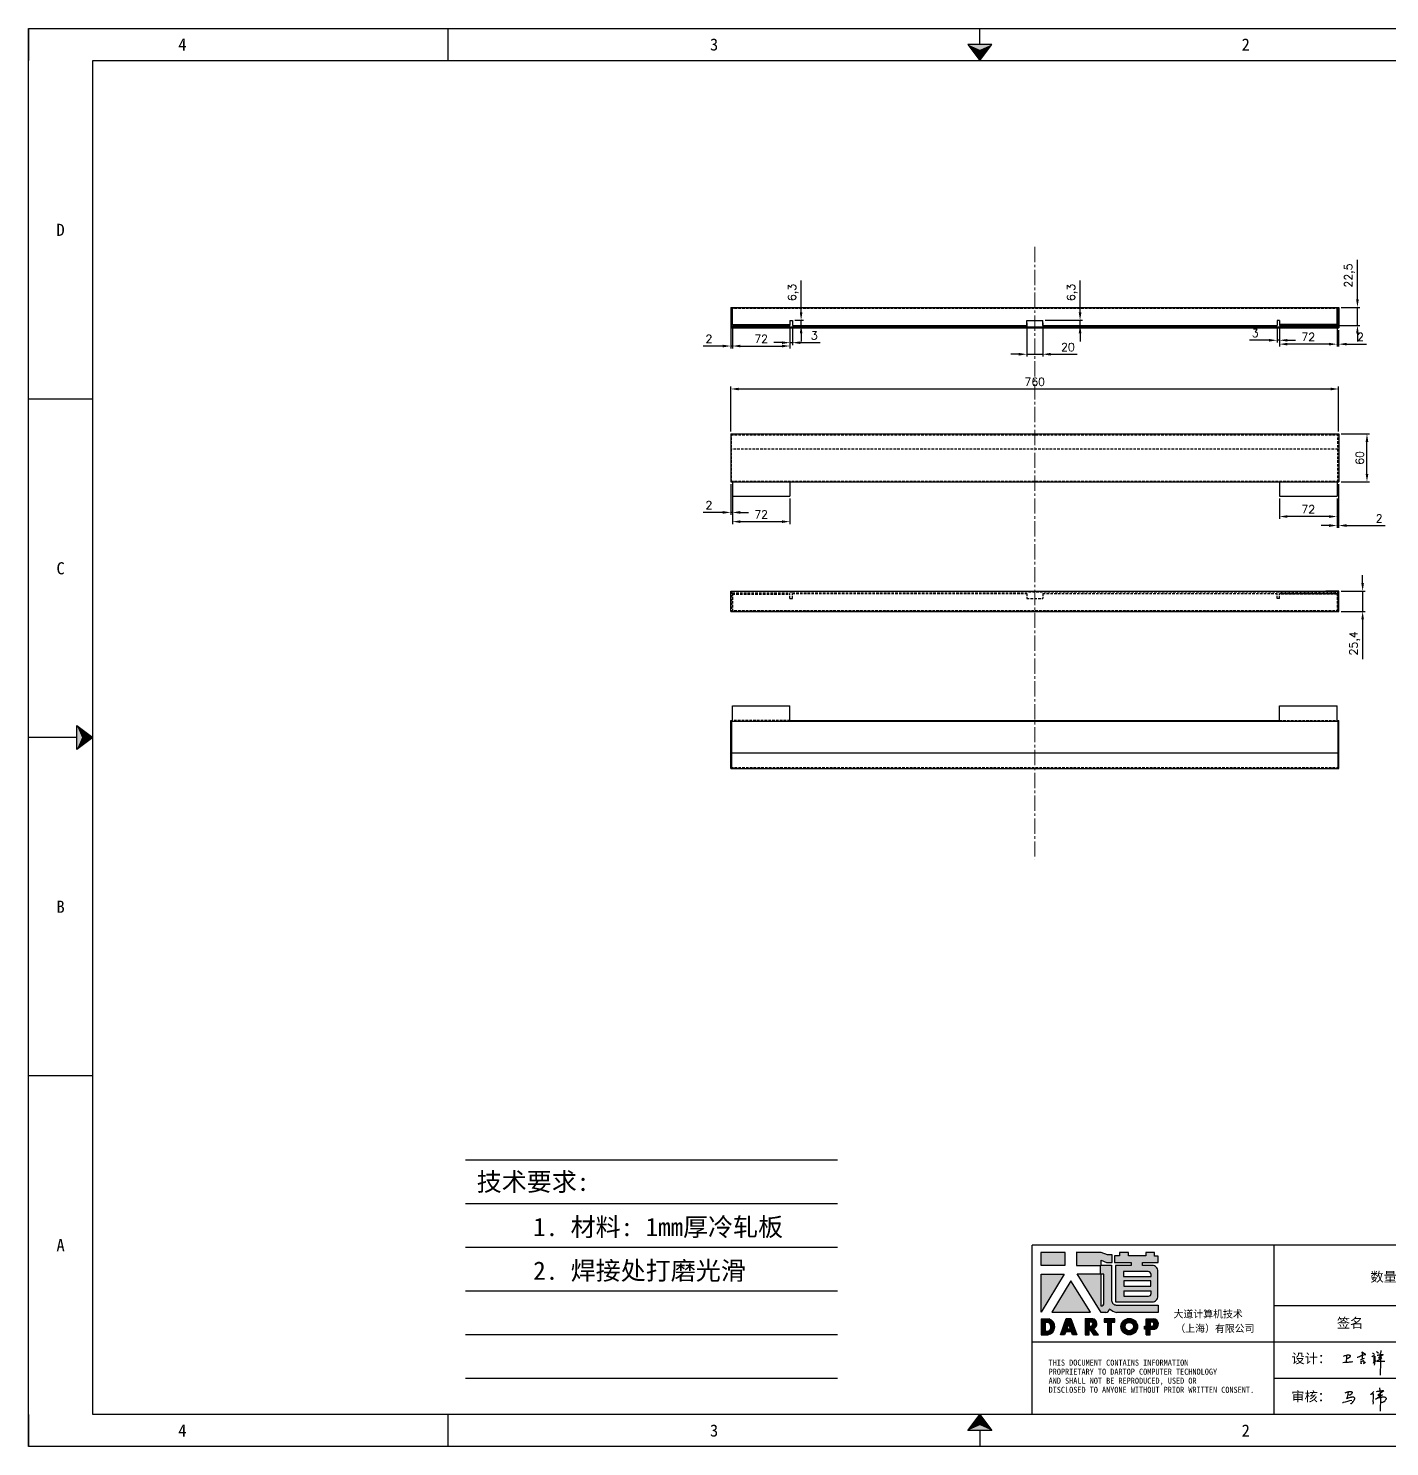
# Model space of a CAD drawing. Header units: millimetres. Extents: x 25928 to 50356, y -44172 to 20163.
# Drawn here: x 31413 to 33115, y -32268 to -30495 of the extents above; entities that cross this region are included whole.
import ezdxf
from ezdxf.enums import TextEntityAlignment as Align

# ---------------------------------------------------------------- set-up
doc = ezdxf.new("R2010")
doc.units = ezdxf.units.MM
for name, pattern in [('CENTER2', [28.575, 19.05, -3.175, 3.175, -3.175]), ('DOT', [0.25, 0, -0.25]), ('HIDDEN2', [4.7625, 3.175, -1.5875])]:
    doc.linetypes.add(name, pattern=pattern)
for name, color, linetype in [('4', 7, 'Continuous'), ('hidden', 3, 'HIDDEN2'), ('print', 30, 'Continuous')]:
    doc.layers.add(name, color=color, linetype=linetype)
doc.layers.add('cen', color=1, linetype='CENTER2', lineweight=9)
doc.layers.add('dim', color=2, linetype='Continuous', lineweight=9)
doc.styles.add('Dartop', font='')
doc.styles.add('HZ', font='')
doc.styles.add('hzHT', font='simhei.ttf')
doc.styles.get("Standard").update_dxf_attribs({"font": 'txt', "bigfont": 'gbcbig.shx'})
doc.styles.get('Dartop').set_extended_font_data('FangSong_GB2312')
doc.styles.get('HZ').set_extended_font_data('SimSun')
doc.dimstyles.new('2-small', dxfattribs={"dimtxt": 10, "dimasz": 10, "dimexe": 3, "dimexo": 3, "dimgap": 4, "dimtad": 1, "dimtxsty": 'Standard', "dimcen": 5, "dimadec": 0, "dimazin": 0, "dimtfac": 1, "dimtmove": 0, "dimatfit": 3, "dimfxl": 0, "dimarcsym": 0})

# ---------------------------------------------------------------- blocks, each defined once
blk = doc.blocks.new('*U660')
at = {"color": 254, "linetype": 'Continuous', "extrusion": (0, 0, -1)}
for points in [[(-17, 0.333), (-16.812, 0.25), (-17, 0.5)], [(-17, 0.333), (-17, 0.5), (-17.188, 0.25)], [(-17, 0.333), (-17.188, 0.25), (-16.812, 0.25)]]:
    blk.add_solid(points, dxfattribs=at)
blk = doc.blocks.new('*U661')
at = {"color": 254, "linetype": 'Continuous'}
for points in [[(17, 21.667), (17.188, 21.75), (16.812, 21.75)], [(17, 21.667), (16.812, 21.75), (17, 21.5)], [(17, 21.667), (17, 21.5), (17.188, 21.75)]]:
    blk.add_solid(points, dxfattribs=at)
blk = doc.blocks.new('*U658')
at = {"color": 254, "linetype": 'Continuous', "extrusion": (0, 0, -1)}
for points in [[(-0.833, 11), (-0.75, 10.812), (-0.75, 11.188)], [(-0.833, 11), (-0.75, 11.188), (-1, 11)], [(-0.833, 11), (-1, 11), (-0.75, 10.812)]]:
    blk.add_solid(points, dxfattribs=at)
blk = doc.blocks.new('dadao')
for p, q in [((48, 19.2), (44.9, 10.4)), ((44.9, 10.4), (51.2, 10.4)), ((51.2, 10.4), (48, 19.2))]:
    blk.add_line(p, q)
for points in [[(41.8, 121.6), (41.8, 143.7), (-0.4, 143.7), (-0.4, 121.6), (41.8, 121.6)], [(104.8, 122), (104.8, 130.3), (114.1, 126.3), (124.2, 126.3), (124.2, 139.6), (115.9, 139.6), (105.1, 143.9), (61.5, 143.9)], [(61.7, 144), (61.7, 121.3), (103.9, 121.3)], [(113.4, 38.7), (105.1, 38.7), (63, 106.5), (103.9, 106.5), (103.9, 120.9), (103.9, 121.3)], [(109.7, 53.6), (109.7, 106.2), (104.3, 106.2), (104.3, 50.4), (106.6, 50.4)], [(144.6, 94.4), (144.6, 84.8), (192, 84.8), (192, 94.1), (144.9, 94.1)], [(0, 28), (0, 0), (11.8, 0)], [(0.1, 28), (14, 28)], [(76.8, 28.2), (76.8, 0), (84.1, 0), (84.1, 11.1), (91.6, -0.1), (100.3, -0.1), (91.7, 11.1)], [(76.8, 28.2), (90.6, 28.2)], [(120.2, 45), (119.5, 45), (119.5, 44.6)], [(183.7, 0), (183.7, 9.6), (180.6, 9.6), (180.6, 14.9), (183.8, 14.9), (183.8, 28.1), (196.1, 28.1), (196.5, 28.1)], [(7.1, 21.8), (7.1, 6.1), (12, 6.1)], [(7.1, 21.8), (11.4, 21.8)], [(84, 22.7), (84, 15.3), (87.2, 15.3)], [(84, 22.7), (87.3, 22.7)], [(183.7, 0), (190.9, 0), (190.9, 9.6), (198.8, 9.6)], [(194.9, 22.3), (190.8, 22.3), (190.8, 15), (194.4, 15)]]:
    blk.add_lwpolyline(points)
blk.add_lwpolyline([(137.1, 144.2), (137.1, 137.9), (128.3, 137.9), (128.3, 126.5), (157.3, 126.5), (157.3, 121.5), (130.3, 121.5), (130.3, 57.5), (194.4, 57.5, 0.414214), (204.4, 67.5), (204.4, 111.3, 0.414214), (194.4, 121.3), (177.5, 121.3), (177.5, 126.3), (204.7, 126.3), (204.7, 137.7), (198.2, 137.7), (198.2, 143.9), (183.3, 143.9), (183.3, 138), (153, 138), (153, 144.2), (137.1, 144.2)], format="xyb", close=True)
for points in [[(-0.3, 106.2), (40.4, 106.2), (-0.3, 39.7), (-0.3, 106.2)], [(51.7, 94.1), (18.4, 39.3), (86.2, 39.3)], [(43.8, 28.2), (51.8, 28.2), (62.6, -0.1), (55, -0.1), (53.2, 5), (42.9, 5), (41.1, 0), (33.6, 0)], [(110, 28.1), (110, 21.9), (116, 21.9), (116, -0.1), (123.2, -0.1), (123.2, 22), (129.2, 22), (129.2, 28.1), (110, 28.1)]]:
    blk.add_lwpolyline(points, close=True)
for points in [[(104.8, 122), (123.4, 122), (123.4, 60, 0.414214), (131.4, 52), (204.8, 52), (204.8, 39.1), (131.7, 39.1)], [(144.3, 110.8), (144.3, 101.8), (192.3, 101.8), (192.3, 105.5, 0.414214), (187.3, 110.5), (144.3, 110.5)], [(144.6, 77), (144.6, 67.5), (187.6, 67.5, 0.414214), (192.6, 72.5), (192.6, 76.4), (144.6, 76.4)]]:
    blk.add_lwpolyline(points, format="xyb")
for radius in [14.5, 7.44]:
    blk.add_circle((154.2, 14.2), radius)
for centre, radius, start, end in [((99.2, 60.7), 12.6, 305.6399, 325.969), ((9.6, 14.2), 14.4, 278.6604, 72.3203), ((88.6, 19.4), 8.95, 290.6073, 77.2124), ((111.6, 46.7), 8.19, 282.9811, 347.6627), ((136, 61.7), 22.9, 226.7358, 259.3209), ((195.7, 18.6), 9.51, 288.8959, 85.2442), ((8.5, 13.9), 8.49, 294.2143, 69.7177), ((86.4, 19), 3.8, 282.527, 76.7196), ((193.7, 18.7), 3.8, 280.9891, 72.5513)]:
    blk.add_arc(centre, radius, start, end)
blk = doc.blocks.new('h')
for p, q in [((20773.3, -2331.8), (20775.3, -2338.7)), ((20789.1, -2340.9), (20773.5, -2331.9)), ((20775.3, -2338.7), (20775.6, -2351.2)), ((20845.7, -2343.5), (20848.4, -2353)), ((20768.1, -2360.9), (20773, -2359.1)), ((20769.5, -2366.9), (20769.8, -2370.6)), ((20769.8, -2370.6), (20770.9, -2378)), ((20770.9, -2378), (20771.5, -2370.6)), ((20772.4, -2369.3), (20774.9, -2367.8)), ((20773, -2359.1), (20784.1, -2355.2)), ((20775.6, -2351.2), (20775.5, -2357.3)), ((20782.2, -2369.2), (20780, -2377.1)), ((20780, -2377.1), (20788.3, -2371.3)), ((20780.1, -2366.4), (20780.8, -2366.4)), ((20781.9, -2367.4), (20782.2, -2369.2)), ((20848.9, -2370.3), (20847.9, -2424)), ((20848.4, -2353), (20848.9, -2370.3))]:
    blk.add_line(p, q)
for points in [[(20699.1, -2348.2, -0.029745), (20704.6, -2345.4, -0.046842), (20708.4, -2344.2, -0.00919), (20714.3, -2343, -0.018517), (20717.2, -2342.5, -0.037841), (20720.3, -2342.4, -0.039541), (20723.2, -2342.8, -0.149785), (20726, -2344.3, -0.204935), (20726.9, -2346.6, -0.074872), (20726.5, -2348.3, -0.061615), (20725.6, -2350.3, -0.034204), (20723.8, -2352.6, -0.045776), (20722.3, -2354.1, -0.054985), (20720.4, -2355.3, -0.036348), (20717.3, -2356.5, -0.067752), (20715.7, -2356.8, -0.043553), (20713.2, -2356.7)], [(20755, -2351.9, -0.024077), (20759.9, -2350.1, -0.013147), (20768.7, -2346.5, -0.00522), (20775.4, -2344.1, -0.018517), (20777.3, -2343.4, -0.008274), (20786.3, -2341, -0.039541), (20788.3, -2340.8, -0.079216), (20789.4, -2341, -0.204935)], [(20816.8, -2335, -0.053561), (20819.6, -2336.1, -0.075272), (20821.3, -2337.3, -0.005295), (20822.5, -2338.5, -0.009337), (20823.1, -2339.1, -0.026146), (20823.7, -2339.8, -0.016644), (20824.5, -2340.9)], [(20832.1, -2329.2, -0.053561), (20834.9, -2330.3, -0.075272), (20836.7, -2331.5, -0.005295), (20837.8, -2332.6, -0.009337), (20838.5, -2333.3, -0.026146), (20839, -2334, -0.016644), (20839.8, -2335.1)], [(20836, -2343.7, -0.02797), (20842.1, -2342.6, -0.048868), (20845.6, -2342.2, -0.00919), (20851.1, -2341.4, -0.018517), (20853.9, -2341.1, -0.037841), (20856.7, -2341.2, -0.039541), (20859.4, -2341.6, -0.018282), (20840.6, -2354.7, -0.000937)], [(20847.6, -2340.2, 0.021784), (20849.6, -2335.9, 0.028296), (20850.8, -2332.4, 0.008136), (20851.9, -2328.2, 0.028913), (20852.2, -2327, 0.08193), (20852.1, -2325.9, 0.075058), (20851.7, -2324.7, 0.275043)], [(20696.6, -2372.4, 0.002073), (20710.6, -2371.9, 0.016137), (20719.6, -2371.3, 0.008314), (20736.9, -2369.3)], [(20813.5, -2350.1, 0.007348), (20815.9, -2348.7, 0.008421), (20818, -2347.3, 0.009459), (20819.7, -2346.2, -0.016325), (20820.7, -2345.5, -0.173771), (20821.8, -2345.3, -0.085159), (20823.9, -2346, -0.125883), (20826, -2347.9, -0.160659), (20826.6, -2350.1, -0.010447), (20826.5, -2352.3, -0.008247), (20826.2, -2355.1, -0.002698), (20825.3, -2374, 0.001562), (20823.9, -2383.7, 0.016137)]]:
    blk.add_lwpolyline(points, format="xyb")
for points in [[(20711.3, -2343.5), (20711.3, -2343.5), (20711.5, -2355.8), (20710.7, -2368), (20710.6, -2371.9)], [(20821.5, -2350.6), (20822.4, -2359.2), (20822.2, -2364.9), (20821.7, -2369), (20821.3, -2376.3), (20823.6, -2368.5), (20827.2, -2366.3), (20829.5, -2366.3)], [(20840.6, -2354.7), (20850, -2354.7), (20855, -2354.3), (20845.9, -2361.1), (20840.5, -2364), (20833, -2367.5), (20863.2, -2367.4), (20865.9, -2367.3)]]:
    blk.add_lwpolyline(points)
for centre, radius, start, end in [((20773.7, -2371.2), 2.3, 121.9907, 163.6016), ((20787.5, -2406), 40.3, 100.6183, 108.2482), ((20780.8, -2367.6), 1.15, 9.4675, 90)]:
    blk.add_arc(centre, radius, start, end)
blk = doc.blocks.new('*D695')
at = {"layer": 'Defpoints', "color": 0}
for p in [(33051.6, -30945.6), (32291.6, -31001.7, 68.2), (33051.6, -31001.7, 68.2)]:
    blk.add_point(p, dxfattribs=at)
at = {"layer": 'dim', "color": 0, "lineweight": -2}
for p, q in [((32291.6, -30998.7), (32291.6, -30942.6)), ((32301.6, -30945.6), (33041.6, -30945.6)), ((33051.6, -30998.7), (33051.6, -30942.6))]:
    blk.add_line(p, q, dxfattribs=at)
at = {"layer": 'dim', "color": 0}
for points in [[(32301.6, -30944), (32301.6, -30947.3), (32291.6, -30945.6)], [(33041.6, -30944), (33041.6, -30947.3), (33051.6, -30945.6)]]:
    blk.add_solid(points, dxfattribs=at)
at = {"layer": 'dim', "color": 0, "insert": (32671.6, -30936.6), "char_height": 10, "attachment_point": 5}
blk.add_mtext('760', dxfattribs=at)
blk = doc.blocks.new('*D696')
at = {"layer": 'Defpoints', "color": 0}
for p in [(33051.6, -31001.7, 68.2), (33087, -31001.7), (33051.6, -31061.7, 68.2)]:
    blk.add_point(p, dxfattribs=at)
at = {"layer": 'dim', "color": 0, "lineweight": -2}
for p, q in [((33054.6, -31001.7), (33090, -31001.7)), ((33087, -31051.7), (33087, -31011.7)), ((33054.6, -31061.7), (33090, -31061.7))]:
    blk.add_line(p, q, dxfattribs=at)
at = {"layer": 'dim', "color": 0}
for points in [[(33085.3, -31011.7), (33088.7, -31011.7), (33087, -31001.7)], [(33085.3, -31051.7), (33088.7, -31051.7), (33087, -31061.7)]]:
    blk.add_solid(points, dxfattribs=at)
at = {"layer": 'dim', "color": 0, "insert": (33078, -31031.7), "char_height": 10, "attachment_point": 5, "rotation": 90}
blk.add_mtext('60', dxfattribs=at)
blk = doc.blocks.new('*D697')
at = {"layer": 'Defpoints', "color": 0}
for p in [(33051.6, -31061.7, 68.2), (33049.6, -31079.7, 68.2), (33049.6, -31116.3)]:
    blk.add_point(p, dxfattribs=at)
at = {"layer": 'dim', "color": 0, "lineweight": -2}
for p, q in [((33051.6, -31064.7), (33051.6, -31119.3)), ((33049.6, -31082.7), (33049.6, -31119.3)), ((33039.6, -31116.3), (33029.6, -31116.3)), ((33049.6, -31116.3), (33051.6, -31116.3)), ((33061.6, -31116.3), (33109.6, -31116.3))]:
    blk.add_line(p, q, dxfattribs=at)
at = {"layer": 'dim', "color": 0}
for points in [[(33039.6, -31114.6), (33039.6, -31118), (33049.6, -31116.3)], [(33061.6, -31114.6), (33061.6, -31118), (33051.6, -31116.3)]]:
    blk.add_solid(points, dxfattribs=at)
at = {"layer": 'dim', "color": 0, "insert": (33102.3, -31107.3), "char_height": 10, "attachment_point": 5}
blk.add_mtext('2', dxfattribs=at)
blk = doc.blocks.new('*D698')
at = {"layer": 'Defpoints', "color": 0}
for p in [(32977.6, -31079.7, 68.2), (33049.6, -31079.7, 68.2), (32977.6, -31105)]:
    blk.add_point(p, dxfattribs=at)
at = {"layer": 'dim', "color": 0, "lineweight": -2}
for p, q in [((32977.6, -31082.7), (32977.6, -31108)), ((33049.6, -31082.7), (33049.6, -31108)), ((33039.6, -31105), (32987.6, -31105))]:
    blk.add_line(p, q, dxfattribs=at)
at = {"layer": 'dim', "color": 0}
for points in [[(32987.6, -31103.4), (32987.6, -31106.7), (32977.6, -31105)], [(33039.6, -31103.4), (33039.6, -31106.7), (33049.6, -31105)]]:
    blk.add_solid(points, dxfattribs=at)
at = {"layer": 'dim', "color": 0, "insert": (33013.6, -31096), "char_height": 10, "attachment_point": 5}
blk.add_mtext('72', dxfattribs=at)
blk = doc.blocks.new('*D700')
at = {"layer": 'Defpoints', "color": 0}
for p in [(32291.6, -31061.7, 60.8), (32293.6, -31061.7, 45.4), (32291.6, -31099.9)]:
    blk.add_point(p, dxfattribs=at)
at = {"layer": 'dim', "color": 0, "lineweight": -2}
for p, q in [((32291.6, -31064.7), (32291.6, -31102.9)), ((32293.6, -31064.7), (32293.6, -31102.9)), ((32281.6, -31099.9), (32257, -31099.9)), ((32293.6, -31099.9), (32291.6, -31099.9)), ((32303.6, -31099.9), (32313.6, -31099.9))]:
    blk.add_line(p, q, dxfattribs=at)
at = {"layer": 'dim', "color": 0}
for points in [[(32281.6, -31098.2), (32281.6, -31101.6), (32291.6, -31099.9)], [(32303.6, -31098.2), (32303.6, -31101.6), (32293.6, -31099.9)]]:
    blk.add_solid(points, dxfattribs=at)
at = {"layer": 'dim', "color": 0, "insert": (32264.3, -31090.9), "char_height": 10, "attachment_point": 5}
blk.add_mtext('2', dxfattribs=at)
blk = doc.blocks.new('*D701')
at = {"layer": 'Defpoints', "color": 0}
for p in [(32293.6, -31079.7, 45.4), (32365.6, -31079.7, 68.2), (32365.6, -31111.4)]:
    blk.add_point(p, dxfattribs=at)
at = {"layer": 'dim', "color": 0, "lineweight": -2}
for p, q in [((32293.6, -31082.7), (32293.6, -31114.4)), ((32365.6, -31082.7), (32365.6, -31114.4)), ((32303.6, -31111.4), (32355.6, -31111.4))]:
    blk.add_line(p, q, dxfattribs=at)
at = {"layer": 'dim', "color": 0}
for points in [[(32303.6, -31109.8), (32303.6, -31113.1), (32293.6, -31111.4)], [(32355.6, -31109.8), (32355.6, -31113.1), (32365.6, -31111.4)]]:
    blk.add_solid(points, dxfattribs=at)
at = {"layer": 'dim', "color": 0, "insert": (32329.6, -31102.4), "char_height": 10, "attachment_point": 5}
blk.add_mtext('72', dxfattribs=at)
blk = doc.blocks.new('*D702')
at = {"layer": 'Defpoints', "color": 0}
for p in [(32291.6, -30844.6, 22.9), (32293.6, -30866.1, 22.9), (32291.6, -30891.9)]:
    blk.add_point(p, dxfattribs=at)
at = {"layer": 'dim', "color": 0, "lineweight": -2}
for p, q in [((32291.6, -30847.6), (32291.6, -30894.9)), ((32293.6, -30869.1), (32293.6, -30894.9)), ((32281.6, -30891.9), (32257, -30891.9)), ((32293.6, -30891.9), (32291.6, -30891.9)), ((32303.6, -30891.9), (32313.6, -30891.9))]:
    blk.add_line(p, q, dxfattribs=at)
at = {"layer": 'dim', "color": 0}
for points in [[(32281.6, -30890.3), (32281.6, -30893.6), (32291.6, -30891.9)], [(32303.6, -30890.3), (32303.6, -30893.6), (32293.6, -30891.9)]]:
    blk.add_solid(points, dxfattribs=at)
at = {"layer": 'dim', "color": 0, "insert": (32264.3, -30882.9), "char_height": 10, "attachment_point": 5}
blk.add_mtext('2', dxfattribs=at)
blk = doc.blocks.new('*D703')
at = {"layer": 'Defpoints', "color": 0}
for p in [(32293.6, -30866.1, 22.9), (32365.6, -30866.1, 22.9), (32365.6, -30891.9)]:
    blk.add_point(p, dxfattribs=at)
at = {"layer": 'dim', "color": 0, "lineweight": -2}
for p, q in [((32293.6, -30869.1), (32293.6, -30894.9)), ((32365.6, -30869.1), (32365.6, -30894.9)), ((32303.6, -30891.9), (32355.6, -30891.9))]:
    blk.add_line(p, q, dxfattribs=at)
at = {"layer": 'dim', "color": 0}
for points in [[(32303.6, -30890.3), (32303.6, -30893.6), (32293.6, -30891.9)], [(32355.6, -30890.3), (32355.6, -30893.6), (32365.6, -30891.9)]]:
    blk.add_solid(points, dxfattribs=at)
at = {"layer": 'dim', "color": 0, "insert": (32329.6, -30882.9), "char_height": 10, "attachment_point": 5}
blk.add_mtext('72', dxfattribs=at)
blk = doc.blocks.new('*D704')
at = {"layer": 'Defpoints', "color": 0}
for p in [(32365.6, -30866.1, 22.9), (32368.6, -30866.1, 22.9), (32368.6, -30887.7)]:
    blk.add_point(p, dxfattribs=at)
at = {"layer": 'dim', "color": 0, "lineweight": -2}
for p, q in [((32365.6, -30869.1), (32365.6, -30890.7)), ((32368.6, -30869.1), (32368.6, -30890.7)), ((32355.6, -30887.7), (32345.6, -30887.7)), ((32365.6, -30887.7), (32368.6, -30887.7)), ((32378.6, -30887.7), (32403.3, -30887.7))]:
    blk.add_line(p, q, dxfattribs=at)
at = {"layer": 'dim', "color": 0}
for points in [[(32355.6, -30886.1), (32355.6, -30889.4), (32365.6, -30887.7)], [(32378.6, -30886.1), (32378.6, -30889.4), (32368.6, -30887.7)]]:
    blk.add_solid(points, dxfattribs=at)
at = {"layer": 'dim', "color": 0, "insert": (32396, -30878.7), "char_height": 10, "attachment_point": 5}
blk.add_mtext('3', dxfattribs=at)
blk = doc.blocks.new('*D705')
at = {"layer": 'Defpoints', "color": 0}
for p in [(32368.6, -30859.8, 45.4), (32379.5, -30859.8), (32368.6, -30866.1, 45.4)]:
    blk.add_point(p, dxfattribs=at)
at = {"layer": 'dim', "color": 0, "lineweight": -2}
for p, q in [((32379.5, -30849.8), (32379.5, -30810.2)), ((32371.6, -30859.8), (32382.5, -30859.8)), ((32379.5, -30866.1), (32379.5, -30859.8)), ((32371.6, -30866.1), (32382.5, -30866.1)), ((32379.5, -30876.1), (32379.5, -30886.1))]:
    blk.add_line(p, q, dxfattribs=at)
at = {"layer": 'dim', "color": 0}
for points in [[(32377.9, -30849.8), (32381.2, -30849.8), (32379.5, -30859.8)], [(32377.9, -30876.1), (32381.2, -30876.1), (32379.5, -30866.1)]]:
    blk.add_solid(points, dxfattribs=at)
at = {"layer": 'dim', "color": 0, "insert": (32369.7, -30825), "char_height": 10, "attachment_point": 5, "rotation": 90}
blk.add_mtext('6,3', dxfattribs=at)
blk = doc.blocks.new('*D706')
at = {"layer": 'Defpoints', "color": 0}
for p in [(33049.6, -30866.1, 22.9), (33051.6, -30869, -3.7), (33051.6, -30889.6)]:
    blk.add_point(p, dxfattribs=at)
at = {"layer": 'dim', "color": 0, "lineweight": -2}
for p, q in [((33049.6, -30869.1), (33049.6, -30892.6)), ((33051.6, -30872), (33051.6, -30892.6)), ((33039.6, -30889.6), (33029.6, -30889.6)), ((33049.6, -30889.6), (33051.6, -30889.6)), ((33061.6, -30889.6), (33086.3, -30889.6))]:
    blk.add_line(p, q, dxfattribs=at)
at = {"layer": 'dim', "color": 0}
for points in [[(33039.6, -30887.9), (33039.6, -30891.2), (33049.6, -30889.6)], [(33061.6, -30887.9), (33061.6, -30891.2), (33051.6, -30889.6)]]:
    blk.add_solid(points, dxfattribs=at)
at = {"layer": 'dim', "color": 0, "insert": (33079, -30880.6), "char_height": 10, "attachment_point": 5}
blk.add_mtext('2', dxfattribs=at)
blk = doc.blocks.new('*D707')
at = {"layer": 'Defpoints', "color": 0}
for p in [(32977.6, -30866.1, 45.4), (33049.6, -30866.1, 22.9), (32977.6, -30889.6)]:
    blk.add_point(p, dxfattribs=at)
at = {"layer": 'dim', "color": 0, "lineweight": -2}
for p, q in [((32977.6, -30869.1), (32977.6, -30892.6)), ((33049.6, -30869.1), (33049.6, -30892.6)), ((33039.6, -30889.6), (32987.6, -30889.6))]:
    blk.add_line(p, q, dxfattribs=at)
at = {"layer": 'dim', "color": 0}
for points in [[(32987.6, -30887.9), (32987.6, -30891.2), (32977.6, -30889.6)], [(33039.6, -30887.9), (33039.6, -30891.2), (33049.6, -30889.6)]]:
    blk.add_solid(points, dxfattribs=at)
at = {"layer": 'dim', "color": 0, "insert": (33013.6, -30880.6), "char_height": 10, "attachment_point": 5}
blk.add_mtext('72', dxfattribs=at)
blk = doc.blocks.new('*D708')
at = {"layer": 'Defpoints', "color": 0}
for p in [(32974.6, -30866.1, 22.9), (32977.6, -30866.1, 22.9), (32974.6, -30884.7)]:
    blk.add_point(p, dxfattribs=at)
at = {"layer": 'dim', "color": 0, "lineweight": -2}
for p, q in [((32974.6, -30869.1), (32974.6, -30887.7)), ((32977.6, -30869.1), (32977.6, -30887.7)), ((32964.6, -30884.7), (32940, -30884.7)), ((32977.6, -30884.7), (32974.6, -30884.7)), ((32987.6, -30884.7), (32997.6, -30884.7))]:
    blk.add_line(p, q, dxfattribs=at)
at = {"layer": 'dim', "color": 0}
for points in [[(32964.6, -30883.1), (32964.6, -30886.4), (32974.6, -30884.7)], [(32987.6, -30883.1), (32987.6, -30886.4), (32977.6, -30884.7)]]:
    blk.add_solid(points, dxfattribs=at)
at = {"layer": 'dim', "color": 0, "insert": (32947.3, -30875.7), "char_height": 10, "attachment_point": 5}
blk.add_mtext('3', dxfattribs=at)
blk = doc.blocks.new('*D709')
at = {"layer": 'Defpoints', "color": 0}
for p in [(33051.6, -30843.6, 22.9), (33075.1, -30843.6), (33049.6, -30866.1, 22.9)]:
    blk.add_point(p, dxfattribs=at)
at = {"layer": 'dim', "color": 0, "lineweight": -2}
for p, q in [((33075.1, -30833.6), (33075.1, -30784)), ((33054.6, -30843.6), (33078.1, -30843.6)), ((33075.1, -30866.1), (33075.1, -30843.6)), ((33052.6, -30866.1), (33078.1, -30866.1)), ((33075.1, -30876.1), (33075.1, -30886.1))]:
    blk.add_line(p, q, dxfattribs=at)
at = {"layer": 'dim', "color": 0}
for points in [[(33073.4, -30833.6), (33076.7, -30833.6), (33075.1, -30843.6)], [(33073.4, -30876.1), (33076.7, -30876.1), (33075.1, -30866.1)]]:
    blk.add_solid(points, dxfattribs=at)
at = {"layer": 'dim', "color": 0, "insert": (33065.2, -30803.8), "char_height": 10, "attachment_point": 5, "rotation": 90}
blk.add_mtext('22,5', dxfattribs=at)
blk = doc.blocks.new('*D710')
at = {"layer": 'Defpoints', "color": 0}
for p in [(32661.6, -30859.8, 22.9), (32681.6, -30859.8, 22.9), (32681.6, -30902.2)]:
    blk.add_point(p, dxfattribs=at)
at = {"layer": 'dim', "color": 0, "lineweight": -2}
for p, q in [((32661.6, -30862.8), (32661.6, -30905.2)), ((32681.6, -30862.8), (32681.6, -30905.2)), ((32651.6, -30902.2), (32641.6, -30902.2)), ((32661.6, -30902.2), (32681.6, -30902.2)), ((32691.6, -30902.2), (32724.6, -30902.2))]:
    blk.add_line(p, q, dxfattribs=at)
at = {"layer": 'dim', "color": 0}
for points in [[(32651.6, -30900.5), (32651.6, -30903.9), (32661.6, -30902.2)], [(32691.6, -30900.5), (32691.6, -30903.9), (32681.6, -30902.2)]]:
    blk.add_solid(points, dxfattribs=at)
at = {"layer": 'dim', "color": 0, "insert": (32713.1, -30893.2), "char_height": 10, "attachment_point": 5}
blk.add_mtext('20', dxfattribs=at)
blk = doc.blocks.new('*D711')
at = {"layer": 'Defpoints', "color": 0}
for p in [(32681.6, -30859.8, 22.9), (32728.3, -30859.8), (32681.6, -30866.1, 22.9)]:
    blk.add_point(p, dxfattribs=at)
at = {"layer": 'dim', "color": 0, "lineweight": -2}
for p, q in [((32728.3, -30849.8), (32728.3, -30810.2)), ((32684.6, -30859.8), (32731.3, -30859.8)), ((32728.3, -30866.1), (32728.3, -30859.8)), ((32684.6, -30866.1), (32731.3, -30866.1)), ((32728.3, -30876.1), (32728.3, -30886.1))]:
    blk.add_line(p, q, dxfattribs=at)
at = {"layer": 'dim', "color": 0}
for points in [[(32726.6, -30849.8), (32730, -30849.8), (32728.3, -30859.8)], [(32726.6, -30876.1), (32730, -30876.1), (32728.3, -30866.1)]]:
    blk.add_solid(points, dxfattribs=at)
at = {"layer": 'dim', "color": 0, "insert": (32718.5, -30825), "char_height": 10, "attachment_point": 5, "rotation": 90}
blk.add_mtext('6,3', dxfattribs=at)
blk = doc.blocks.new('*D716')
at = {"layer": 'Defpoints', "color": 0}
for p in [(33051.6, -31198.3, -3.7), (33051.6, -31223.7, 1.3), (33081.6, -31223.7)]:
    blk.add_point(p, dxfattribs=at)
at = {"layer": 'dim', "color": 0, "lineweight": -2}
for p, q in [((33081.6, -31188.3), (33081.6, -31178.3)), ((33054.6, -31198.3), (33084.6, -31198.3)), ((33081.6, -31198.3), (33081.6, -31223.7)), ((33054.6, -31223.7), (33084.6, -31223.7)), ((33081.6, -31233.7), (33081.6, -31283.4))]:
    blk.add_line(p, q, dxfattribs=at)
at = {"layer": 'dim', "color": 0}
for points in [[(33079.9, -31188.3), (33083.2, -31188.3), (33081.6, -31198.3)], [(33079.9, -31233.7), (33083.2, -31233.7), (33081.6, -31223.7)]]:
    blk.add_solid(points, dxfattribs=at)
at = {"layer": 'dim', "color": 0, "insert": (33071.7, -31263.6), "char_height": 10, "attachment_point": 5, "rotation": 90}
blk.add_mtext('25,4', dxfattribs=at)

msp = doc.modelspace()

# ---------------------------------------------------------------- hatches: boundary and pattern name
for points in [[(32709.504, -32025.11), (32679.369, -32025.11), (32679.369, -32040.854), (32709.504, -32040.854)], [(32708.533, -32051.87), (32679.449, -32051.87), (32679.449, -32099.356)], [(32716.595, -32060.488), (32692.821, -32099.673), (32741.232, -32099.673)], [(32771.972, -32107.69), (32758.213, -32107.69), (32758.213, -32112.055), (32762.506, -32112.055), (32762.506, -32127.785), (32767.646, -32127.785), (32767.646, -32112.045), (32771.972, -32112.045)]]:
    msp.add_hatch(color=0).paths.add_polyline_path(points)
h = msp.add_hatch(color=0)
h.paths.add_polyline_path([(32754.537, -32034.678), (32761.188, -32037.552), (32768.379, -32037.552), (32768.379, -32028.035), (32762.447, -32028.035), (32754.717, -32024.982), (32723.743, -32024.982), (32723.743, -32041.077), (32753.88, -32041.077), (32753.88, -32041.403), (32753.88, -32051.69), (32724.656, -32051.69), (32754.715, -32100.066), (32760.668, -32100.066, 0.27937482), (32765.013, -32095.84), (32765.013, -32095.618), (32765.538, -32095.618, 0.14314537), (32773.733, -32099.788), (32825.967, -32099.788), (32825.967, -32090.613), (32773.51, -32090.613, -0.41421356), (32767.797, -32084.9), (32767.797, -32040.569), (32754.537, -32040.569)])
h.paths.add_polyline_path([(32754.184, -32051.896), (32758.014, -32051.896), (32758.014, -32089.443, -0.08893574), (32755.794, -32091.725), (32754.171, -32091.725)], flags=16)
h = msp.add_hatch(color=0)
h.paths.add_polyline_path([(32825.877, -32029.367), (32821.229, -32029.367), (32821.229, -32024.946), (32810.606, -32024.946), (32810.606, -32029.146), (32788.919, -32029.146), (32788.919, -32024.725), (32777.56, -32024.725), (32777.56, -32029.228), (32771.284, -32029.228), (32771.284, -32037.378), (32791.996, -32037.378), (32791.996, -32040.983), (32772.696, -32040.983), (32772.696, -32086.623), (32818.513, -32086.623, 0.41421356), (32825.655, -32079.481), (32825.655, -32048.226, 0.41421356), (32818.513, -32041.084), (32806.401, -32041.084), (32806.401, -32037.547), (32825.877, -32037.547)])
h.paths.add_polyline_path([(32813.453, -32048.821, -0.41421356), (32817.024, -32052.392), (32817.024, -32055.011), (32782.722, -32055.011), (32782.722, -32048.821)], flags=16)
h.paths.add_polyline_path([(32816.803, -32060.538), (32816.803, -32067.169), (32782.944, -32067.169), (32782.944, -32060.538)], flags=16)
h.paths.add_polyline_path([(32817.245, -32073.138), (32817.245, -32075.978, -0.41421356), (32813.674, -32079.549), (32782.944, -32079.549), (32782.944, -32073.138)], flags=16)
h = msp.add_hatch(color=0)
h.paths.add_polyline_path([(32689.641, -32107.762), (32679.663, -32107.762), (32679.663, -32127.725), (32688.066, -32127.725, 0.79301591)])
h.paths.add_polyline_path([(32688.214, -32123.353), (32684.726, -32123.353), (32684.726, -32112.134), (32687.829, -32112.134, -0.67136089)], flags=16)
h = msp.add_hatch(color=0)
h.paths.add_polyline_path([(32716.671, -32107.598), (32710.976, -32107.598), (32703.654, -32127.746), (32709.047, -32127.746), (32710.316, -32124.175), (32717.624, -32124.175), (32718.92, -32127.789), (32724.357, -32127.789)])
h.paths.add_polyline_path([(32716.227, -32120.327), (32711.7, -32120.327), (32713.922, -32113.995)], flags=16)
h = msp.add_hatch(color=0)
h.paths.add_polyline_path([(32744.349, -32107.612), (32734.535, -32107.612), (32734.535, -32127.757), (32739.721, -32127.757), (32739.721, -32119.771), (32745.051, -32127.829), (32751.318, -32127.829), (32745.183, -32119.822, 0.74405494)])
h.paths.add_polyline_path([(32739.674, -32116.789), (32739.674, -32111.499), (32741.992, -32111.499, -0.79680897), (32741.957, -32116.789)], flags=16)
h = msp.add_hatch(color=0)
h.paths.add_polyline_path([(32779.451, -32117.612, 1), (32800.137, -32117.612, 1)])
h.paths.add_polyline_path([(32795.108, -32117.612, -1), (32784.481, -32117.612, -1)], flags=16)
h = msp.add_hatch(color=0)
h.paths.add_polyline_path([(32819.979, -32107.66), (32819.682, -32107.66), (32810.933, -32107.66), (32810.933, -32117.061), (32808.612, -32117.061), (32808.612, -32120.878), (32810.896, -32120.878), (32810.896, -32127.722), (32816.003, -32127.722), (32816.003, -32120.851), (32821.615, -32120.851, 0.81230381)])
h.paths.add_polyline_path([(32815.927, -32117.035), (32815.927, -32111.777), (32818.834, -32111.777, -0.77821343), (32818.537, -32117.035)], flags=16)

# ---------------------------------------------------------------- linework, layer by layer
at = {"color": 0, "linetype": 'DOT'}
for p, q in [((31413.407, -30494.88), (33932.579, -30494.88)), ((31413.407, -32227.266), (31413.407, -30535.168)), ((33932.579, -32267.554), (31413.407, -32267.554))]:
    msp.add_line(p, q, dxfattribs=at)
at = {"color": 0}
for p, q in [((31413.407, -30494.88), (31413.407, -30535.168)), ((31938.321, -30535.168), (31938.321, -30494.88)), ((32603.074, -30515.024), (32603.074, -30494.88)), ((31493.983, -32227.266), (31493.983, -30535.168)), ((31493.983, -30535.168), (33892.291, -30535.168)), ((31493.983, -30958.192), (31413.407, -30958.192)), ((31473.839, -31381.217), (31413.407, -31381.217)), ((31493.983, -31804.241), (31413.407, -31804.241)), ((33892.291, -32015.754), (32668.542, -32015.754)), ((32668.542, -32227.266), (32668.542, -32015.754)), ((32970.702, -32015.754), (32970.702, -32227.266)), ((32970.702, -32091.294), (33272.862, -32091.294)), ((32668.542, -32136.618), (32970.702, -32136.618)), ((32970.702, -32136.618), (33892.291, -32136.618)), ((32970.702, -32181.942), (33272.862, -32181.942)), ((31413.407, -32227.266), (31413.407, -32267.554)), ((33892.291, -32227.266), (31493.983, -32227.266)), ((31938.321, -32267.554), (31938.321, -32227.266)), ((32603.074, -32247.41), (32603.074, -32267.554))]:
    msp.add_line(p, q, dxfattribs=at)
for p, q in [((32291.621, -30843.635, 22.86), (33051.621, -30843.635, 22.86)), ((32291.621, -30843.635, 45.508), (32291.621, -30869.035, 45.508)), ((33051.621, -30843.635, 1.31), (33051.621, -30869.035, -3.739)), ((32292.621, -30869.035, -3.739), (32292.621, -30844.635, -3.739)), ((32293.621, -30866.135, 22.86), (32293.621, -30844.635, 22.86)), ((32365.621, -30859.835, 22.86), (32368.621, -30859.835, 22.86)), ((32365.621, -30859.835, 45.439), (32365.621, -30866.135, 45.439)), ((32368.621, -30859.835, 45.439), (32368.621, -30866.135, 45.439)), ((32661.621, -30859.835, 22.86), (32681.621, -30859.835, 22.86)), ((32661.621, -30866.135, 22.86), (32661.621, -30859.835, 22.86)), ((32681.621, -30866.135, 22.86), (32681.621, -30859.835, 22.86)), ((32977.621, -30859.835, 22.86), (32974.621, -30859.835, 22.86)), ((32974.621, -30859.835, 45.439), (32974.621, -30866.135, 45.439)), ((32977.621, -30859.835, 45.439), (32977.621, -30866.135, 45.439)), ((33049.621, -30866.135, 22.86), (33049.621, -30844.635, 22.86)), ((33050.621, -30869.035, -3.739), (33050.621, -30844.635, -3.739)), ((33051.621, -30845.135, -3.739), (33051.621, -30869.035, -3.739)), ((32291.621, -30863.035, 22.86), (32292.621, -30863.035, 22.86)), ((32291.621, -30869.035, 22.86), (33051.621, -30869.035, 22.86)), ((32293.621, -30868.035, 22.86), (32292.621, -30868.035, 22.86)), ((32293.621, -30865.135, 22.86), (32365.621, -30865.135, 22.86)), ((32293.621, -30866.135, 22.86), (32365.621, -30866.135, 22.86)), ((32293.621, -30868.035, 22.86), (32368.621, -30868.035, 22.86)), ((32368.621, -30866.135, 22.86), (32661.621, -30866.135, 22.86)), ((32368.621, -30868.035, 22.86), (33050.621, -30868.035, 22.86)), ((32681.621, -30866.135, 22.86), (32974.621, -30866.135, 22.86)), ((33049.621, -30865.135, 22.86), (32977.621, -30865.135, 22.86)), ((32977.621, -30866.135, 22.86), (33049.621, -30866.135, 22.86)), ((33049.621, -30866.135, 22.86), (32977.621, -30866.135, 22.86)), ((33051.621, -30869.035, -3.739), (33035.621, -30869.035, -3.739)), ((33050.621, -30863.035, 22.86), (33051.621, -30863.035, 22.86)), ((32291.621, -31001.732, 72.715), (32291.621, -31061.732, 60.751)), ((32291.621, -31001.732, 68.157), (33051.621, -31001.732, 68.157)), ((33051.621, -31001.732, 68.157), (33051.621, -31061.732, 56.23)), ((32291.621, -31061.732, 68.157), (33051.621, -31061.732, 68.157)), ((32293.621, -31061.732, 45.439), (32293.621, -31079.732, 45.439)), ((32365.621, -31061.732, 45.439), (32365.621, -31079.732, 45.439)), ((32977.621, -31061.732, 68.157), (32977.621, -31079.732, 68.157)), ((33049.621, -31061.732, 68.157), (33049.621, -31079.732, 68.157)), ((32293.621, -31079.732, 68.157), (32365.621, -31079.732, 68.157)), ((32977.621, -31079.732, 68.157), (33049.621, -31079.732, 68.157)), ((32291.621, -31198.328, 22.86), (33051.621, -31198.328, 22.86)), ((32291.621, -31223.728, 45.508), (32291.621, -31198.328, 45.508)), ((33051.621, -31198.328, -3.739), (33035.621, -31198.328, -3.739)), ((33051.621, -31222.228, -3.739), (33051.621, -31198.328, -3.739)), ((33051.621, -31223.728, 1.31), (33051.621, -31198.328, -3.739)), ((32291.621, -31223.728, 22.86), (33051.621, -31223.728, 22.86)), ((32293.621, -31341.825, 68.157), (32365.621, -31341.825, 68.157)), ((32293.621, -31359.825, 45.439), (32293.621, -31341.825, 45.439)), ((32365.621, -31359.825, 45.439), (32365.621, -31341.825, 45.439)), ((32977.621, -31341.825, 68.157), (33049.621, -31341.825, 68.157)), ((32977.621, -31359.825, 68.157), (32977.621, -31341.825, 68.157)), ((33049.621, -31359.825, 68.157), (33049.621, -31341.825, 68.157)), ((32291.621, -31419.825, 72.715), (32291.621, -31359.825, 60.751)), ((32291.621, -31359.825, 68.157), (32293.621, -31359.825, 68.157)), ((32292.621, -31359.825, 45.439), (32292.621, -31418.825, 45.439)), ((32292.621, -31360.825, 68.157), (33050.621, -31360.825, 68.157)), ((32365.621, -31359.825, 68.157), (32977.621, -31359.825, 68.157)), ((33049.621, -31359.825, 68.157), (33051.621, -31359.825, 68.157)), ((33050.621, -31359.825, 45.439), (33050.621, -31418.825, 45.439)), ((33051.621, -31419.825, 68.157), (33051.621, -31359.825, 56.23)), ((33050.621, -31400.825, 78.203), (32292.621, -31400.825, 78.203)), ((32291.621, -31419.825, 68.157), (33051.621, -31419.825, 68.157)), ((33100.467, -32206.6), (33097.498, -32208.207)), ((33102.604, -32205.458), (33100.467, -32206.6)), ((33100.589, -32203.056), (33104.364, -32203.056)), ((33106.378, -32202.873), (33102.604, -32205.458)), ((33102.74, -32194.096), (33103.607, -32201.337)), ((33103.747, -32206.684), (33103.427, -32223.323)), ((33103.607, -32201.337), (33103.747, -32206.684)), ((33104.364, -32203.056), (33106.378, -32202.873))]:
    msp.add_line(p, q)
for points in [[(32603.074, -30535.168), (32618.182, -30515.024), (32587.966, -30515.024), (32603.074, -30535.168)], [(31493.983, -31381.217), (31473.839, -31396.325), (31473.839, -31366.109), (31493.983, -31381.217)], [(32603.074, -32227.266), (32618.182, -32247.41), (32587.966, -32247.41), (32603.074, -32227.266)]]:
    msp.add_lwpolyline(points, close=True, dxfattribs=at)
for points in [[(33059.765, -32200.443, -0.02974503), (33061.492, -32199.578, -0.04684215), (33062.662, -32199.202, -0.00919025), (33064.487, -32198.833, -0.01851715), (33065.401, -32198.7, -0.03784064), (33066.345, -32198.671, -0.03954126), (33067.243, -32198.782, -0.14978519), (33068.119, -32199.261, -0.20493524), (33068.387, -32199.954, -0.07487171), (33068.285, -32200.501, -0.06161465), (33067.987, -32201.108, -0.0342039), (33067.447, -32201.821, -0.04577587), (33066.963, -32202.283, -0.05498501), (33066.378, -32202.651, -0.03634791), (33065.409, -32203.036, -0.06775206), (33064.924, -32203.12, -0.04355337), (33064.16, -32203.08)], [(33097.498, -32208.207, -0.02974503), (33100.193, -32206.857, -0.04684215), (33102.017, -32206.27, -0.00919025), (33104.864, -32205.694, -0.01851715), (33106.291, -32205.488, -0.03784064), (33107.764, -32205.442, -0.03954126), (33109.163, -32205.615, -0.14978519), (33110.53, -32206.362, -0.20493524), (33110.949, -32207.444, -0.07487171), (33110.79, -32208.297, -0.06161465), (33110.325, -32209.243, -0.0342039), (33109.482, -32210.355, -0.04577587), (33108.727, -32211.077, -0.05498501), (33107.815, -32211.65, -0.03634791), (33106.303, -32212.252, -0.06775206), (33105.546, -32212.382, -0.04355337), (33104.355, -32212.321)], [(33098.736, -32198.602, -0.02797026), (33101.177, -32198.151, -0.04886788), (33102.591, -32198, -0.00919025), (33104.816, -32197.67, -0.01851715), (33105.928, -32197.568, -0.03784064), (33107.069, -32197.592, -0.03954126), (33108.144, -32197.783, -0.01828189), (33100.589, -32203.056, -0.0009369)]]:
    msp.add_lwpolyline(points, format="xyb")
msp.add_lwpolyline([(33063.572, -32199.009), (33063.572, -32199.009), (33062.995, -32202.549), (33062.044, -32205.877), (33061.423, -32207.92)])
for centre, radius, start, end in [((32914.944, -31636.161), 593.276, 283.91895, 284.971512), ((33071.18, -32224.809), 19.504, 113.202449, 120.017497), ((33066.602, -32214.129), 7.885, 102.47486, 113.202449), ((33078.028, -32265.774), 60.779, 100.36867, 102.47486), ((33069.785, -32220.722), 14.979, 96.125337, 100.36867), ((33068.987, -32213.285), 7.499, 87.457037, 96.125337), ((33069.015, -32212.656), 6.87, 78.399567, 87.457037), ((33069.985, -32207.93), 2.045, 44.324655, 78.399567), ((33065.233, -32205.677), 6.777, 324.910666, 333.348429), ((33068.529, -32206.908), 3.301, 326.76781, 340.871018), ((33070.636, -32207.294), 1.134, 357.998393, 44.324655), ((33069.528, -32207.255), 2.243, 340.871018, 357.998393), ((33076.609, -32176.478), 29.831, 299.265464, 300.9495), ((33144.191, -32426.526), 230.333, 102.46592, 103.2053), ((32987.226, -32091.186), 152.514, 313.366132, 315.296084), ((33094.493, -32202.598), 0.975, 52.375745, 91.291159), ((32236.701, -32174.93), 858.927, 357.565664, 358.057278), ((33094.159, -32202.446), 1.118, 357.196828, 33.705179), ((33069.003, -32200.799), 26.332, 352.912546, 354.802684), ((33078.881, -32201.698), 16.413, 354.802684, 357.196828), ((33055.346, -32206.064), 6.385, 281.076982, 291.212632), ((33065.332, -32209.054), 5.03, 283.816254, 294.030509), ((33066.406, -32211.542), 2.32, 294.836428, 309.901134), ((33035.476, -32183.006), 44.385, 316.919563, 320.58866), ((33060.627, -32204.567), 11.285, 324.094808, 331.378357), ((33069.386, -32208.996), 1.508, 319.573073, 337.48549), ((33576.192, -32284.121), 486.8, 171.410173, 171.768083)]:
    msp.add_arc(centre, radius, start, end)
at = {"layer": 'cen'}
msp.add_line((32671.621, -30768.063, 22.86), (32671.621, -31533.463, 22.86), dxfattribs=at)
at = {"layer": 'Defpoints'}
for p, q in [((31959.871, -31908.919), (32424.909, -31908.919)), ((31959.871, -31963.519), (32424.909, -31963.519)), ((31959.871, -31963.519), (32424.909, -31963.519)), ((31959.871, -32018.119), (32424.909, -32018.119)), ((31959.871, -32072.719), (32424.909, -32072.719)), ((31959.871, -32127.319), (32424.909, -32127.319)), ((31959.871, -32181.919), (32424.909, -32181.919))]:
    msp.add_line(p, q, dxfattribs=at)
at = {"layer": 'hidden'}
for p, q in [((32291.621, -30844.635, 22.86), (33051.621, -30844.635, 22.86)), ((33051.621, -30844.635, 22.86), (32291.621, -30844.635, 22.86)), ((32292.621, -30869.035, -3.739), (32292.621, -30844.635, -3.739)), ((32293.621, -30868.035, 22.86), (32292.621, -30868.035, 22.86)), ((32291.621, -31002.732, 68.157), (33051.621, -31002.732, 68.157)), ((32292.621, -31061.732, 45.439), (32292.621, -31002.732, 45.439)), ((33050.621, -31061.732, 45.439), (33050.621, -31002.732, 45.439)), ((33051.621, -31003.292, 45.439), (33050.621, -31003.292, 45.439)), ((33050.621, -31020.732, 78.203), (32292.621, -31020.732, 78.203)), ((32291.621, -31060.732, 68.157), (33051.621, -31060.732, 68.157)), ((32292.621, -31198.328, -3.739), (32292.621, -31222.728, -3.739)), ((32292.621, -31198.328, -3.739), (32292.621, -31222.728, -3.739)), ((33050.621, -31198.328, -3.739), (33050.621, -31222.728, -3.739)), ((32291.621, -31204.328, 22.86), (32292.621, -31204.328, 22.86)), ((32293.621, -31199.328, 22.86), (32292.621, -31199.328, 22.86)), ((32293.621, -31199.328, 22.86), (32292.621, -31199.328, 22.86)), ((32293.621, -31199.328, 22.86), (32368.621, -31199.328, 22.86)), ((32293.621, -31201.228, 22.86), (32293.621, -31222.728, 22.86)), ((32293.621, -31201.228, 22.86), (32365.621, -31201.228, 22.86)), ((32293.621, -31202.228, 22.86), (32365.621, -31202.228, 22.86)), ((32365.621, -31207.528, 45.439), (32365.621, -31201.228, 45.439)), ((32365.621, -31207.528, 22.86), (32368.621, -31207.528, 22.86)), ((32368.621, -31199.328, 22.86), (33050.621, -31199.328, 22.86)), ((32368.621, -31201.228, 22.86), (32661.621, -31201.228, 22.86)), ((32368.621, -31207.528, 45.439), (32368.621, -31201.228, 45.439)), ((32661.621, -31201.228, 22.86), (32661.621, -31207.528, 22.86)), ((32661.621, -31207.528, 22.86), (32681.621, -31207.528, 22.86)), ((32681.621, -31201.228, 22.86), (32974.621, -31201.228, 22.86)), ((32681.621, -31201.228, 22.86), (32681.621, -31207.528, 22.86)), ((32974.621, -31207.528, 45.439), (32974.621, -31201.228, 45.439)), ((32977.621, -31207.528, 22.86), (32974.621, -31207.528, 22.86)), ((32977.621, -31201.228, 22.86), (33049.621, -31201.228, 22.86)), ((33049.621, -31201.228, 22.86), (32977.621, -31201.228, 22.86)), ((32977.621, -31207.528, 45.439), (32977.621, -31201.228, 45.439)), ((33049.621, -31202.228, 22.86), (32977.621, -31202.228, 22.86)), ((33049.621, -31201.228, 22.86), (33049.621, -31222.728, 22.86)), ((33050.621, -31204.328, 22.86), (33051.621, -31204.328, 22.86)), ((32291.621, -31222.728, 22.86), (33051.621, -31222.728, 22.86)), ((33051.621, -31222.728, 22.86), (32291.621, -31222.728, 22.86)), ((32365.621, -31359.825, 45.439), (32293.621, -31359.825, 45.439)), ((32977.621, -31359.825, 68.157), (33049.621, -31359.825, 68.157)), ((32291.621, -31418.825, 68.157), (33051.621, -31418.825, 68.157)), ((33051.621, -31418.265, 45.439), (33050.621, -31418.265, 45.439))]:
    msp.add_line(p, q, dxfattribs=at)
at = {"layer": 'print'}
msp.add_lwpolyline([(31413.407, -30494.88), (33972.867, -30494.88), (33972.867, -32267.554), (31413.407, -32267.554)], close=True, dxfattribs=at)

# ---------------------------------------------------------------- block references
at = {"color": 0, "linetype": 'Continuous', "xscale": 80.57610619627711, "yscale": 80.57610619627711, "zscale": 80.57610619627711}
for name, p in [('*U661', (31233.28, -32267.554)), ('*U658', (31413.407, -32267.554)), ('*U660', (31233.28, -32267.554))]:
    msp.add_blockref(name, p, dxfattribs=at)
at = {"color": 0}
for name, p, xscale, yscale, zscale in [('dadao', (32679.663, -32127.725), 0.7141973048657924, 0.7141973048657924, 0.7141973048657924), ('h', (26642.882, -31427.019), 0.3098964079397265, 0.3098964079397265, 0.3098964079397265)]:
    msp.add_blockref(name, p, dxfattribs=dict(at, xscale=xscale, yscale=yscale, zscale=zscale))

# ---------------------------------------------------------------- texts
for s, height, style, p in [('3', 15.108, 'Dartop', (32270.697, -30515.024)), ('2', 15.108, 'Dartop', (32935.45, -30515.024)), ('4', 15.108, 'Dartop', (31605.944, -30515.024)), ('D', 15.108, 'Dartop', (31453.695, -30746.68)), ('C', 15.108, 'Dartop', (31453.695, -31169.705)), ('B', 15.108, 'Dartop', (31453.695, -31592.729)), ('A', 15.108, 'Dartop', (31453.695, -32015.754)), ('数量  1', 12.0864, 'hzHT', (33120.157, -32055.373)), ('签名', 12.0864, 'hzHT', (33065.865, -32112.972)), ('4', 15.108, 'Dartop', (31605.944, -32247.41)), ('3', 15.108, 'Dartop', (32270.697, -32247.41)), ('2', 15.108, 'Dartop', (32935.45, -32247.41))]:
    msp.add_text(s, height=height, dxfattribs=dict(at, style=style)).set_placement(p, align=Align.MIDDLE_CENTER)
at = {"style": 'HZ'}
for s, p in [('技术要求:', (32044.326, -31936.475)), ('1. 材料: 1mm厚冷轧板', (32200.803, -31992.961)), ('2. 焊接处打磨光滑         ', (32247.727, -32047.561))]:
    msp.add_text(s, height=22.932, dxfattribs=at).set_placement(p, align=Align.MIDDLE_CENTER)
at = {"color": 0, "style": 'hzHT'}
for s, height, p in [('设计：', 12.0864, (32992.647, -32163.328)), ('THIS DOCUMENT CONTAINS INFORMATION', 7.55401, (32688.936, -32166.305)), ('PROPRIETARY TO DARTOP COMPUTER TECHNOLOGY', 7.55401, (32688.936, -32177.636)), ('AND SHALL NOT BE REPRODUCED, USED OR', 7.55401, (32688.936, -32188.967)), ('DISCLOSED TO ANYONE WITHOUT PRIOR WRITTEN CONSENT.', 7.55401, (32688.936, -32200.298)), ('审核：', 12.0864, (32992.467, -32210.923))]:
    msp.add_text(s, height=height, dxfattribs=at).set_placement(p)
at = {"layer": '4', "color": 0, "style": 'hzHT'}
for s, p in [('大道计算机技术', (32845.173, -32106.305)), ('（上海）有限公司', (32847.454, -32124.372))]:
    msp.add_text(s, height=9.0648, dxfattribs=at).set_placement(p)

# ---------------------------------------------------------------- dimensions: what is measured, and where the dimension line sits
at = {"layer": 'dim'}
for base, p1, p2, picture, middle in [((33075.08, -30843.635), (33049.621, -30866.135, 22.86), (33051.621, -30843.635, 22.86), '*D709', (33065.247, -30803.801)), ((32379.523, -30859.835), (32368.621, -30866.135, 45.439), (32368.621, -30859.835, 45.439), '*D705', (32369.689, -30825.001)), ((32728.299, -30859.835), (32681.621, -30866.135, 22.86), (32681.621, -30859.835, 22.86), '*D711', (32718.466, -30825.001)), ((33087.01, -31001.732), (33051.621, -31061.732, 68.157), (33051.621, -31001.732, 68.157), '*D696', (33078.01, -31031.732)), ((33081.552, -31223.728), (33051.621, -31198.328, -3.739), (33051.621, -31223.728, 1.31), '*D716', (33071.719, -31263.562))]:
    dim = msp.add_linear_dim(base=base, p1=p1, p2=p2, angle=90, dimstyle='2-small', override={"dimpost": '\\X'}, dxfattribs=at)
    dim.commit()
    dim.dimension.update_dxf_attribs({"geometry": picture, "text_midpoint": middle})
for base, p1, p2, picture, middle in [((32291.621, -30891.948), (32293.621, -30866.135, 22.86), (32291.621, -30844.635, 22.86), '*D702', (32264.288, -30882.948)), ((32681.621, -30902.192), (32661.621, -30859.835, 22.86), (32681.621, -30859.835, 22.86), '*D710', (32713.121, -30893.192)), ((32368.621, -30887.736), (32365.621, -30866.135, 22.86), (32368.621, -30866.135, 22.86), '*D704', (32395.954, -30878.736)), ((32974.621, -30884.745), (32977.621, -30866.135, 22.86), (32974.621, -30866.135, 22.86), '*D708', (32947.288, -30875.745)), ((33051.621, -30889.554), (33049.621, -30866.135, 22.86), (33051.621, -30869.035, -3.739), '*D706', (33078.954, -30880.554)), ((33051.621, -30945.638), (32291.621, -31001.732, 68.157), (33051.621, -31001.732, 68.157), '*D695', (32671.621, -30936.638)), ((32291.621, -31099.893), (32293.621, -31061.732, 45.439), (32291.621, -31061.732, 60.751), '*D700', (32264.288, -31090.893)), ((32365.621, -31111.444), (32293.621, -31079.732, 45.439), (32365.621, -31079.732, 68.157), '*D701', (32329.621, -31102.444)), ((32977.621, -31105.033), (33049.621, -31079.732, 68.157), (32977.621, -31079.732, 68.157), '*D698', (33013.621, -31096.033))]:
    dim = msp.add_linear_dim(base=base, p1=p1, p2=p2, dimstyle='2-small', override={"dimpost": '\\X'}, dxfattribs=at)
    dim.commit()
    dim.dimension.update_dxf_attribs({"geometry": picture, "text_midpoint": middle})
for base, p1, p2, picture, middle in [((32365.621, -30891.948), (32293.621, -30866.135, 22.86), (32365.621, -30866.135, 22.86), '*D703', (32329.621, -30891.948)), ((32977.621, -30889.554), (33049.621, -30866.135, 22.86), (32977.621, -30866.135, 45.439), '*D707', (33013.621, -30889.554)), ((33049.621, -31116.287), (33051.621, -31061.732, 68.157), (33049.621, -31079.732, 68.157), '*D697', (33102.288, -31116.287))]:
    dim = msp.add_linear_dim(base=base, p1=p1, p2=p2, dimstyle='2-small', override={"dimpost": '\\X'}, dxfattribs=at)
    dim.commit()
    dim.dimension.update_dxf_attribs({"geometry": picture, "text_midpoint": middle, "dimtype": 160})

doc.saveas('drawing.dxf')
